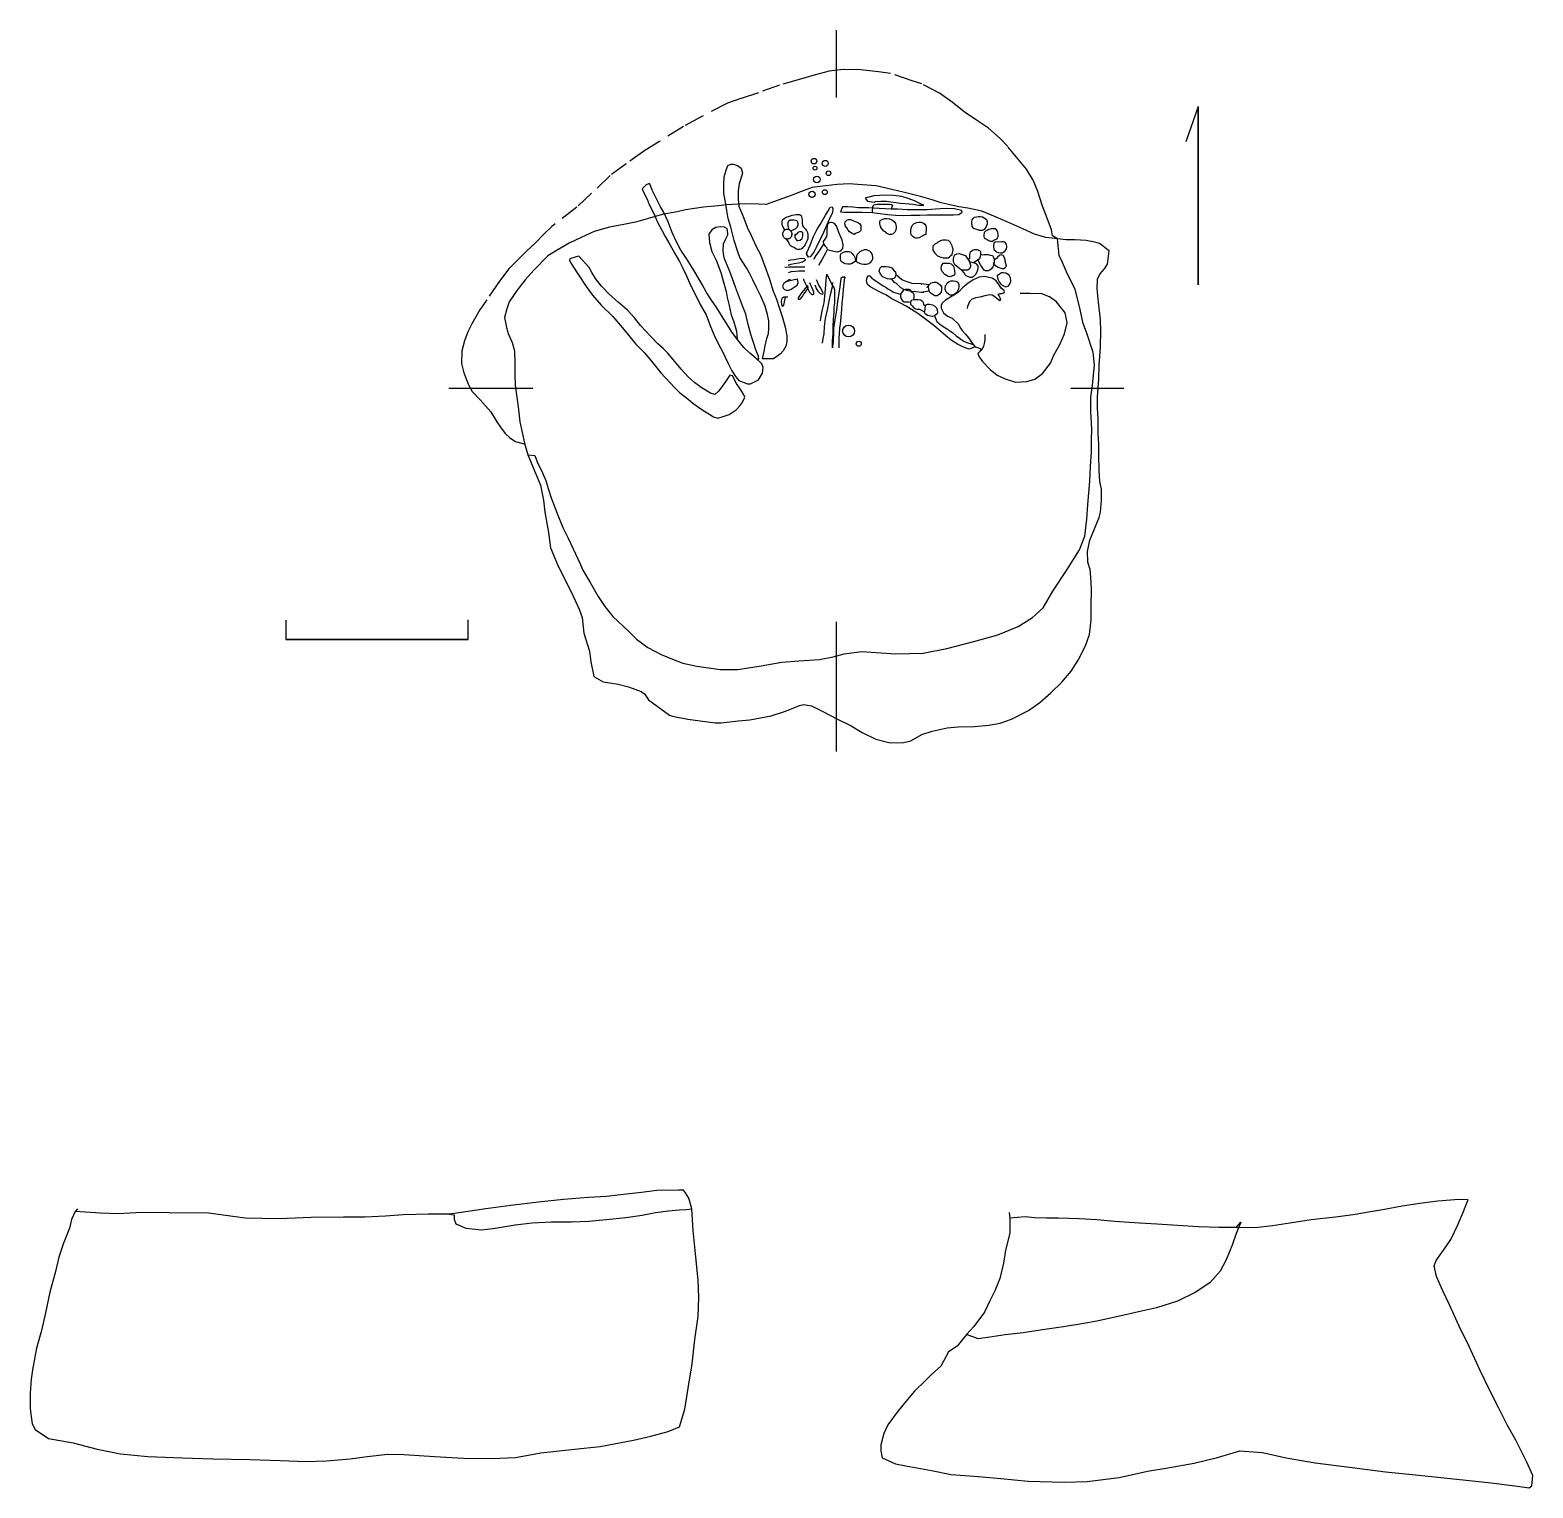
# Model space of a CAD drawing. Extents: x -3.2 to 17.4, y -1.8 to 18.1.
import ezdxf

# ---------------------------------------------------------------- set-up
doc = ezdxf.new("R2010")
doc.units = 0
doc.linetypes.add('HIDDEN', pattern=[0.375, 0.25, -0.125])
doc.layers.add('LAYER1', color=4, linetype='CONTINUOUS')

msp = doc.modelspace()

# ---------------------------------------------------------------- linework, layer by layer
at = {"layer": 'LAYER1', "color": 3, "linetype": 'CONTINUOUS'}
for points in [[(7.8325, 18.128), (7.8325, 17.2056)], [(2.5327, 13.227), (3.6844, 13.227)], [(11.0433, 13.227), (11.7662, 13.227)], [(7.8325, 10.0312), (7.8325, 8.2563)]]:
    msp.add_lwpolyline(points, dxfattribs=at)
at = {"layer": 'LAYER1', "color": 7, "linetype": 'HIDDEN'}
msp.add_lwpolyline([(10.8588, 15.2712), (10.794, 15.3111), (10.7791, 15.3958), (10.7192, 15.5554), (10.6494, 15.7299), (10.5896, 15.9193), (10.5298, 16.0739), (10.4351, 16.2234), (10.3453, 16.3331), (10.1808, 16.5326), (10.0761, 16.6422), (9.9165, 16.7868), (9.752, 16.8965), (9.5825, 17.0112), (9.418, 17.1408), (9.2485, 17.2655), (9.0042, 17.3901), (8.8745, 17.435), (8.5754, 17.5347), (8.4109, 17.5546), (8.1666, 17.5845), (7.9273, 17.5895), (7.7378, 17.5646), (7.5334, 17.5098), (7.3439, 17.4549), (7.0597, 17.3751), (6.7706, 17.2704), (6.5263, 17.1907), (6.3468, 17.1259), (5.9878, 16.9414), (5.7435, 16.8068), (5.4145, 16.6024), (5.215, 16.4777), (4.9608, 16.2982), (4.7414, 16.1387), (4.4871, 15.8944), (4.2827, 15.7049), (3.9437, 15.4407), (3.839, 15.341), (3.7193, 15.2163), (3.5947, 15.1017), (3.48, 14.987), (3.3554, 14.8623), (3.2257, 14.6928), (3.0512, 14.4386), (2.9565, 14.299), (2.8468, 14.1095), (2.792, 13.9998), (2.7471, 13.8752), (2.7122, 13.7406), (2.7072, 13.5661), (2.7371, 13.4364), (2.802, 13.2719), (2.8518, 13.1822), (2.9615, 13.0675), (3.1061, 12.903), (3.1908, 12.7684), (3.2407, 12.6936), (3.3055, 12.6088), (3.3703, 12.549), (3.4451, 12.4991), (3.5648, 12.4642), (3.5648, 12.4642)], dxfattribs=at)
at = {"layer": 'LAYER1', "color": 7, "linetype": 'CONTINUOUS'}
for points in [[(12.7833, 17.081), (12.6163, 16.5991)], [(12.7833, 17.081), (12.7833, 14.643)], [(12.7833, 14.643), (12.7833, 17.081)], [(11.5668, 15.1066), (11.5369, 15.1316), (11.492, 15.1665), (11.4372, 15.2064), (11.3724, 15.2263), (11.2527, 15.2463), (11.0982, 15.2562), (10.9785, 15.2562), (10.8588, 15.2712), (10.6993, 15.2911), (10.5447, 15.336), (10.3852, 15.4058), (10.2207, 15.4806), (9.9913, 15.5803), (9.8268, 15.6501), (9.6324, 15.69), (9.5127, 15.7099), (9.393, 15.7348), (9.2684, 15.7648), (9.1438, 15.8046), (8.9842, 15.8495), (8.7499, 15.9093), (8.5953, 15.9442), (8.381, 15.9941), (8.1865, 16.0091), (8.012, 16.024), (7.8475, 16.014), (7.6132, 15.9891), (7.5035, 15.9742), (7.3439, 15.9143), (7.2193, 15.8645), (6.8753, 15.7398), (6.6758, 15.7498), (6.4964, 15.7448), (6.3318, 15.7348), (6.2221, 15.7249), (6.0177, 15.7049), (5.7734, 15.67), (5.6588, 15.6401), (5.4543, 15.6052), (5.2449, 15.5454), (5.0854, 15.5005), (4.9259, 15.4656), (4.7314, 15.4307), (4.522, 15.3709), (4.3425, 15.2911), (4.178, 15.2114), (4.0135, 15.1166), (3.8888, 15.0369), (3.6944, 14.8424), (3.5797, 14.7078), (3.495, 14.6031), (3.4351, 14.5233), (3.3604, 14.4087), (3.3255, 14.3139), (3.2955, 14.1943), (3.3205, 14.0597), (3.3454, 13.9749), (3.4002, 13.8503), (3.4302, 13.7406), (3.4351, 13.5711), (3.4351, 13.4015), (3.4401, 13.2669), (3.48, 12.9728), (3.5049, 12.7684), (3.5698, 12.4742), (3.6146, 12.3147), (3.7193, 12.0654), (3.7891, 11.9008), (3.829, 11.6964), (3.849, 11.5319), (3.8988, 11.2527), (3.9237, 11.0433), (4.0284, 10.794), (4.1531, 10.5497), (4.2329, 10.3802), (4.3176, 10.2057), (4.3575, 10.091), (4.3824, 9.8767), (4.4572, 9.6274), (4.4772, 9.4828), (4.517, 9.2834), (4.6467, 9.2086), (4.8511, 9.1787), (4.9907, 9.1388), (5.1652, 9.0789), (5.2101, 9.044), (5.2649, 8.9643), (5.5541, 8.7549), (5.5939, 8.7399), (5.8033, 8.7), (6.1773, 8.6502), (6.257, 8.6502), (6.4964, 8.6751), (6.6509, 8.6901), (6.7955, 8.715), (6.9451, 8.7449), (7.1246, 8.8047), (7.1993, 8.8297), (7.329, 8.8845), (7.3838, 8.8995), (7.4935, 8.8795), (7.6481, 8.8047), (7.8425, 8.705), (8.0369, 8.6053), (8.1865, 8.5156), (8.376, 8.4258), (8.5704, 8.376), (8.7549, 8.381), (8.8546, 8.4009), (9.0042, 8.4906), (9.1438, 8.5355), (9.3532, 8.5804), (9.5027, 8.5953), (9.7271, 8.6003), (9.9215, 8.6153), (10.0761, 8.6452), (10.2306, 8.7), (10.465, 8.8147), (10.6195, 8.9244), (10.7691, 9.059), (10.9187, 9.2036), (11.0483, 9.3532), (11.143, 9.5077), (11.2427, 9.7022), (11.2976, 9.8567), (11.3225, 10.0561), (11.3225, 10.2406), (11.3275, 10.4799), (11.3175, 10.6395), (11.3076, 10.7442), (11.2776, 10.8489), (11.2726, 10.9935), (11.3026, 11.148), (11.3674, 11.3026), (11.4322, 11.4571), (11.4472, 11.5319), (11.4621, 11.6964), (11.4621, 11.846), (11.4422, 11.9507), (11.4322, 12.1053), (11.4272, 12.3047), (11.4272, 12.4642), (11.4172, 12.6038), (11.4172, 12.8082), (11.4073, 12.9578), (11.4073, 13.1074), (11.4272, 13.3517), (11.4322, 13.5411), (11.4472, 13.7854), (11.4521, 14.0148), (11.4472, 14.1644), (11.4222, 14.4037), (11.4023, 14.5881), (11.4073, 14.7178), (11.4422, 14.7876), (11.502, 14.8623), (11.5469, 14.9222), (11.5668, 15.1066)], [(3.6146, 12.3147), (3.7094, 12.3047), (3.7443, 12.2199), (3.8141, 12.0704), (3.8589, 11.9657), (3.8938, 11.856), (3.9337, 11.7263), (4.0135, 11.512), (4.0933, 11.3225), (4.168, 11.1729), (4.2329, 11.0284), (4.3326, 10.8239), (4.3675, 10.7392), (4.4672, 10.5697), (4.5769, 10.3752), (4.6666, 10.2406), (4.7763, 10.101), (4.9907, 9.9016), (5.1004, 9.7919), (5.2549, 9.6772), (5.4394, 9.5825), (5.5939, 9.5177), (5.7336, 9.4628), (5.928, 9.423), (6.2471, 9.3781), (6.4864, 9.3781), (6.8055, 9.4279), (7.0897, 9.4778), (7.324, 9.4977), (7.6032, 9.5127), (7.7926, 9.5526), (7.9422, 9.5925), (8.1815, 9.6224), (8.6502, 9.5925), (9.0241, 9.6024), (9.3482, 9.6673), (9.7171, 9.762), (10.0462, 9.8517), (10.3204, 9.9664), (10.5198, 10.091), (10.6644, 10.2207), (10.799, 10.45), (10.9835, 10.7342), (11.163, 11.0134), (11.2328, 11.2029), (11.2627, 11.4372), (11.2776, 11.6366), (11.3026, 11.9557), (11.3125, 12.1551), (11.3275, 12.3545), (11.3275, 12.5141), (11.3325, 12.6686), (11.3175, 12.908), (11.3175, 13.1024), (11.3375, 13.2619), (11.3674, 13.5461), (11.3474, 13.7156), (11.2677, 13.9649), (11.2128, 14.1145), (11.163, 14.3438), (11.1031, 14.5782), (10.9835, 14.8175), (10.9286, 14.9471), (10.8838, 15.0418), (10.8588, 15.2712)], [(0.3041, 10.053), (0.3041, 9.7869)], [(2.797, 9.7869), (2.797, 10.0556)], [(0.3041, 9.7869), (2.797, 9.7869)], [(2.797, 9.7869), (0.3041, 9.7869)], [(-2.5476, 1.9976), (-2.5775, 1.9627), (-2.6273, 1.853), (-2.6572, 1.7334), (-2.737, 1.529), (-2.8018, 1.3345), (-2.8467, 1.1401), (-2.9265, 0.8559), (-2.9863, 0.5767), (-3.0411, 0.3324), (-3.106, 0.0931), (-3.1608, -0.2061), (-3.1807, -0.3307), (-3.1957, -0.5251), (-3.1957, -0.7345), (-3.1807, -0.8442), (-3.1658, -0.9439), (-3.1259, -1.0237), (-2.9414, -1.1434), (-2.6074, -1.2032), (-2.2783, -1.2929), (-1.9592, -1.3528), (-1.5853, -1.3926), (-1.1117, -1.4076), (-0.6929, -1.4226), (-0.1893, -1.4325), (0.2245, -1.4475), (0.5835, -1.4575), (0.8577, -1.4525), (1.1817, -1.4226), (1.4161, -1.3926), (1.7003, -1.3578), (1.9196, -1.3627), (2.3384, -1.3926), (2.7373, -1.4126), (3.1212, -1.4176), (3.4453, -1.4026), (3.7943, -1.3428), (4.2529, -1.2929), (4.6019, -1.2531), (5.0606, -1.1683), (5.2949, -1.1134), (5.5343, -1.0486), (5.6888, -0.9838), (5.7636, -0.7445), (5.8135, -0.4304), (5.8633, -0.1213), (5.8982, 0.2078), (5.9431, 0.5268), (5.9531, 0.7911), (5.9431, 1.0204), (5.9082, 1.3844), (5.8783, 1.7035), (5.8583, 1.9976), (5.8184, 2.1422), (5.7736, 2.217), (5.7437, 2.2519), (5.7337, 2.2519), (5.6739, 2.2519), (5.3797, 2.2469), (5.1703, 2.222), (4.9659, 2.1971), (4.6917, 2.1671), (4.4424, 2.1522), (4.1034, 2.1272), (3.7593, 2.0874), (3.3804, 2.0425), (3.0414, 1.9976), (2.7024, 1.9478), (2.5428, 1.9228), (2.2487, 1.9228), (1.9097, 1.9179), (1.6654, 1.8979), (1.3862, 1.883), (1.092, 1.883), (0.6483, 1.878), (0.2145, 1.863), (-0.2541, 1.868), (-0.7527, 1.9378), (-1.2912, 1.9428), (-1.6601, 1.9478), (-1.9941, 1.9278), (-2.2335, 1.9378), (-2.3681, 1.9478), (-2.5775, 1.9627)], [(10.2009, 1.9478), (10.2108, 1.868), (10.2108, 1.6636), (10.151, 1.4342), (10.1211, 1.2548), (10.0712, 1.0454), (10.0064, 0.8858), (9.9366, 0.7412), (9.8618, 0.5817), (9.7173, 0.3872), (9.6175, 0.2776), (9.4879, 0.118), (9.3683, 0.0415), (9.2636, -0.1562), (9.1389, -0.2709), (9.0542, -0.3506), (8.9046, -0.4952), (8.8099, -0.6099), (8.6802, -0.7644), (8.5406, -0.9589), (8.4858, -1.0785), (8.4459, -1.2331), (8.4459, -1.3129), (8.4609, -1.4076), (8.6453, -1.4924), (8.7849, -1.5173), (9.1389, -1.5821), (9.4081, -1.6369), (9.7821, -1.6669), (10.0862, -1.6918), (10.4601, -1.7267), (10.9537, -1.7416), (11.2678, -1.7317), (11.7065, -1.6768), (12.0904, -1.5921), (12.3696, -1.5472), (12.7286, -1.4824), (13.0477, -1.4026), (13.3568, -1.3129), (13.6659, -1.3378), (13.99, -1.4076), (14.3839, -1.4774), (14.8924, -1.5422), (15.3461, -1.602), (15.7599, -1.6419), (16.2385, -1.6918), (16.792, -1.7516), (17.1559, -1.7965), (17.3154, -1.8214), (17.3503, -1.7915), (17.3653, -1.6519), (17.2756, -1.4575), (17.131, -1.1683), (17.0163, -0.9689), (16.8967, -0.7296), (16.777, -0.4902), (16.6424, -0.216), (16.4928, 0.113), (16.3582, 0.3922), (16.2236, 0.6864), (16.1338, 0.8758), (16.0441, 1.0703), (16.0142, 1.2199), (16.0391, 1.2897), (16.1637, 1.4642), (16.2435, 1.5788), (16.3383, 1.7783), (16.413, 1.9627), (16.4679, 2.1023), (16.4679, 2.1023)], [(16.4679, 2.1023), (16.4778, 2.1223), (16.3532, 2.1272), (16.064, 2.1023), (15.8197, 2.0724), (15.5754, 2.0325), (15.3361, 1.9877), (15.1417, 1.9577), (14.9074, 1.9179), (14.6631, 1.883), (14.329, 1.8481), (14.0399, 1.8032), (13.8005, 1.7633), (13.5612, 1.7384), (13.307, 1.7434), (13.0676, 1.7434), (12.7884, 1.7533), (12.5043, 1.7683), (12.2251, 1.7882), (11.9808, 1.8032), (11.6417, 1.8231), (11.3974, 1.8481), (11.1581, 1.863), (10.8739, 1.868), (10.7094, 1.868), (10.5449, 1.873), (10.4202, 1.8879), (10.2108, 1.868)], [(2.5428, 1.9228), (2.6077, 1.9179), (2.6077, 1.858), (2.6276, 1.7932), (2.7672, 1.7334), (2.9866, 1.7085), (3.1661, 1.7334), (3.4403, 1.7783), (3.6746, 1.8082), (3.9388, 1.8181), (4.213, 1.8181), (4.4474, 1.8281), (4.6867, 1.853), (4.9559, 1.878), (5.1803, 1.9129), (5.3598, 1.9478), (5.5392, 1.9727), (5.6838, 1.9827), (5.7786, 1.9877), (5.8583, 1.9976)], [(13.307, 1.7434), (13.3668, 1.8132), (13.307, 1.6586), (13.2521, 1.4991), (13.1674, 1.2996), (13.0876, 1.1451), (12.943, 0.9855), (12.7436, 0.8509), (12.5043, 0.7362), (12.2151, 0.6415), (11.9708, 0.5867), (11.6916, 0.5268), (11.3974, 0.462), (11.193, 0.4221), (10.9437, 0.3823), (10.6246, 0.3374), (10.3903, 0.3025), (10.146, 0.2726), (9.9366, 0.2427), (9.7771, 0.2177), (9.6175, 0.2776)]]:
    msp.add_lwpolyline(points, dxfattribs=at)
at = {"layer": 'LAYER1', "color": 4, "linetype": 'CONTINUOUS'}
for points in [[(6.8254, 13.6309), (6.8354, 13.6708), (6.8454, 13.7306), (6.8603, 13.8054), (6.8852, 13.9051), (6.9052, 13.9749), (6.9102, 14.0447), (6.9102, 14.1494), (6.8952, 14.2342), (6.8603, 14.3488), (6.8005, 14.4884), (6.7407, 14.6031), (6.6908, 14.7078), (6.6459, 14.8025), (6.606, 14.8723), (6.5562, 14.9521), (6.5163, 15.0169), (6.4864, 15.0917), (6.4365, 15.2463), (6.3917, 15.4307), (6.3568, 15.5504), (6.3368, 15.6601), (6.3169, 15.7747), (6.2969, 15.8894), (6.2969, 16.014), (6.3019, 16.1187), (6.3268, 16.2085), (6.3518, 16.2733), (6.3917, 16.2932), (6.4266, 16.2932), (6.4814, 16.2733), (6.5313, 16.2384), (6.5512, 16.1686), (6.5313, 16.1088), (6.5063, 16.024), (6.4914, 15.9293), (6.4914, 15.8146), (6.5013, 15.7199), (6.5711, 15.5554), (6.616, 15.4307), (6.6758, 15.3061), (6.7357, 15.1764), (6.7955, 15.0568), (6.8753, 14.8474), (6.9201, 14.7178), (6.97, 14.5532), (7.0149, 14.4436), (7.0597, 14.3189), (7.0996, 14.1943), (7.1345, 14.0646), (7.1595, 13.945), (7.1595, 13.8652), (7.1445, 13.8004), (7.1096, 13.7406), (7.0697, 13.6957), (7.0199, 13.6608), (6.975, 13.6309), (6.8254, 13.6309)], [(5.1801, 15.9542), (5.1901, 15.9193), (5.2449, 15.8146), (5.2749, 15.7398), (5.3447, 15.6102), (5.3845, 15.5105), (5.4543, 15.3809), (5.4942, 15.3011), (5.559, 15.1914), (5.6239, 15.0717), (5.6887, 14.9621), (5.7286, 14.8773), (5.7834, 14.7626), (5.8382, 14.638), (5.923, 14.4785), (5.9729, 14.3738), (6.0526, 14.2292), (6.1125, 14.0696), (6.1623, 13.955), (6.2172, 13.8403), (6.282, 13.7206), (6.3119, 13.6508), (6.3568, 13.5661), (6.4066, 13.4664), (6.4565, 13.3866), (6.5013, 13.3317), (6.621, 13.2869), (6.6609, 13.2869), (6.7706, 13.3417), (6.8254, 13.4315), (6.8354, 13.5162), (6.8154, 13.5611), (6.7357, 13.6359), (6.6509, 13.7057), (6.5711, 13.7854), (6.4764, 13.9001), (6.4016, 14.0048), (6.3368, 14.1095), (6.287, 14.1843), (6.2022, 14.3289), (6.1274, 14.4336), (6.0576, 14.5383), (5.9978, 14.648), (5.918, 14.7876), (5.8532, 14.8923), (5.7834, 15.002), (5.7086, 15.1166), (5.6488, 15.2313), (5.589, 15.3559), (5.5341, 15.5055), (5.4693, 15.6401), (5.4294, 15.7099), (5.3746, 15.8196), (5.3148, 15.9393), (5.2848, 16.024), (5.2649, 16.024), (5.235, 16.0091), (5.1801, 15.9542)], [(8.351, 15.7747), (8.376, 15.7797), (8.4458, 15.7847), (8.5205, 15.7847), (8.6153, 15.7747), (8.715, 15.7598), (8.7748, 15.7548), (8.8845, 15.7448), (8.9643, 15.7299), (9.0291, 15.7299), (9.0341, 15.7299), (8.9842, 15.7498), (8.9045, 15.7897), (8.8197, 15.8246), (8.7299, 15.8495), (8.6153, 15.8645), (8.5156, 15.8695), (8.4258, 15.8645), (8.3461, 15.8595), (8.2613, 15.8346), (8.2314, 15.8296), (8.2613, 15.7847), (8.351, 15.7747)], [(7.4287, 15.0668), (7.4337, 15.0917), (7.4785, 15.1864), (7.5234, 15.3011), (7.5683, 15.3958), (7.6132, 15.4656), (7.6481, 15.5304), (7.6879, 15.5952), (7.7179, 15.6451), (7.7528, 15.7049), (7.7777, 15.7099), (7.7877, 15.68), (7.7827, 15.6252), (7.7528, 15.5653), (7.7029, 15.4606), (7.658, 15.3559), (7.6231, 15.2811), (7.5882, 15.2114), (7.5583, 15.1515), (7.5334, 15.0967), (7.4985, 15.0518), (7.4785, 15.0269), (7.4536, 15.0219), (7.4287, 15.0668)], [(7.8924, 15.6401), (7.9322, 15.6351), (8.0669, 15.6351), (8.1865, 15.6351), (8.3311, 15.6301), (8.3959, 15.6202), (8.5405, 15.6052), (8.6502, 15.5952), (8.7599, 15.5903), (8.8596, 15.5952), (8.9792, 15.5952), (9.0839, 15.6002), (9.2485, 15.6002), (9.3482, 15.6002), (9.4379, 15.6002), (9.5127, 15.6052), (9.5576, 15.6351), (9.5476, 15.6601), (9.4529, 15.68), (9.3282, 15.685), (9.1936, 15.675), (9.074, 15.67), (8.9593, 15.67), (8.8845, 15.67), (8.8047, 15.67), (8.6751, 15.675), (8.5854, 15.675), (8.4208, 15.685), (8.2763, 15.695), (8.2164, 15.695), (8.1367, 15.695), (8.0619, 15.7049), (7.9921, 15.7099), (7.9173, 15.7099), (7.8924, 15.6401)], [(8.3311, 15.6301), (8.3361, 15.7199), (8.351, 15.7348), (8.3909, 15.7448), (8.4408, 15.7448), (8.5056, 15.7448), (8.5604, 15.7448), (8.5904, 15.7398), (8.6053, 15.7299), (8.6053, 15.7299)], [(8.6053, 15.7299), (8.5854, 15.675)], [(6.3468, 15.3958), (6.3368, 15.4108), (6.3069, 15.4307), (6.2471, 15.4357), (6.1872, 15.4257), (6.1324, 15.3958), (6.0925, 15.336), (6.0975, 15.2213), (6.1324, 15.0967), (6.1922, 14.977), (6.257, 14.8125), (6.287, 14.6978), (6.3268, 14.5483), (6.3418, 14.4685), (6.3667, 14.3588), (6.3966, 14.2292), (6.4266, 14.1494), (6.4515, 14.0696), (6.4714, 14.0098), (6.4764, 13.9001)], [(7.663, 15.1964), (7.658, 15.2363), (7.683, 15.2662), (7.7029, 15.3011), (7.7079, 15.336), (7.7079, 15.3958), (7.7129, 15.4606), (7.7378, 15.4955), (7.7677, 15.5005), (7.8076, 15.4856), (7.8375, 15.4407), (7.8624, 15.3609), (7.9123, 15.2562), (7.9223, 15.1864), (7.9173, 15.1366), (7.8874, 15.1017), (7.8475, 15.0867), (7.8176, 15.0917), (7.7827, 15.1017), (7.7079, 15.1216)], [(6.7357, 13.6359), (6.7756, 13.6259), (6.7706, 13.6658), (6.7357, 13.7505), (6.7058, 13.8403), (6.6709, 13.95), (6.631, 14.0995), (6.5961, 14.2391), (6.5512, 14.3538), (6.5113, 14.4635), (6.4565, 14.6081), (6.3917, 14.7876), (6.3318, 14.9322), (6.3069, 14.997), (6.2969, 15.0369), (6.287, 15.1066), (6.2919, 15.2014), (6.3219, 15.2712), (6.3518, 15.326), (6.3468, 15.3958)], [(4.3126, 15.0319), (4.2777, 15.0269), (4.188, 14.997), (4.183, 14.972), (4.2279, 14.8973), (4.3176, 14.7626), (4.4123, 14.6181), (4.4971, 14.4984), (4.6167, 14.3638), (4.7763, 14.2092), (4.881, 14.0846), (5.0156, 13.925), (5.0904, 13.8303), (5.2051, 13.7156), (5.3048, 13.596), (5.4344, 13.4364), (5.6288, 13.227), (5.6887, 13.1672), (5.8083, 13.0775), (5.8731, 13.0226), (5.9928, 12.9379), (6.1025, 12.8681), (6.1523, 12.8332), (6.2122, 12.8182), (6.287, 12.8382), (6.3667, 12.8681), (6.4664, 12.9329), (6.5163, 12.9877), (6.5412, 13.0226), (6.5711, 13.0725), (6.5811, 13.1024), (6.5662, 13.1473), (6.5213, 13.2171), (6.4714, 13.2919), (6.4166, 13.3966), (6.3767, 13.4065), (6.3418, 13.3517), (6.282, 13.2619), (6.2221, 13.1872), (6.1723, 13.1423), (6.1125, 13.1572), (5.9878, 13.237), (5.8931, 13.3068), (5.8083, 13.3816), (5.7136, 13.4863), (5.6488, 13.5661), (5.5291, 13.7057), (5.4643, 13.7705), (5.3945, 13.8353), (5.2948, 13.94), (5.1552, 14.0846), (5.0754, 14.1893), (4.9757, 14.294), (4.8511, 14.4037), (4.7314, 14.5084), (4.6217, 14.623), (4.542, 14.7277), (4.4921, 14.8125), (4.4522, 14.8773), (4.3126, 15.0319)], [(7.5334, 14.992), (7.5334, 14.997), (7.5583, 15.0418), (7.6032, 15.1066), (7.6381, 15.1565), (7.663, 15.1964), (7.683, 15.1715), (7.7029, 15.1465), (7.7079, 15.1216), (7.6879, 15.0767), (7.663, 15.0319), (7.6431, 14.992), (7.6132, 14.9471), (7.5932, 14.9072)], [(7.1295, 14.8773), (7.1345, 14.8823), (7.1844, 14.8873), (7.2342, 14.8873), (7.2741, 14.8873), (7.329, 14.8873), (7.4038, 14.8873)], [(7.1744, 14.9172), (7.1894, 14.9172), (7.2193, 14.9222), (7.2592, 14.9322), (7.319, 14.9421), (7.3738, 14.9571), (7.4137, 14.982), (7.3988, 14.997), (7.3539, 15.002), (7.304, 14.992), (7.2592, 14.982), (7.2143, 14.977), (7.1744, 14.972)], [(7.1794, 14.8075), (7.1844, 14.8125), (7.2193, 14.8225), (7.2741, 14.8275), (7.324, 14.8324), (7.3589, 14.8324), (7.4038, 14.8324)], [(7.2043, 14.7128), (7.1894, 14.7078), (7.1644, 14.6928), (7.1395, 14.6779), (7.1146, 14.6579), (7.0996, 14.623), (7.1096, 14.5981), (7.1246, 14.5782), (7.1495, 14.5682), (7.1844, 14.5682), (7.2193, 14.5832), (7.2592, 14.6081), (7.2991, 14.638), (7.314, 14.6679), (7.309, 14.7028), (7.2991, 14.7228), (7.2991, 14.7228)], [(7.1644, 14.6928), (7.2991, 14.7228)], [(7.4436, 14.628), (7.4287, 14.6131), (7.4038, 14.5881), (7.3838, 14.5632), (7.3589, 14.5333), (7.329, 14.4934), (7.314, 14.4635), (7.314, 14.4436), (7.3389, 14.4436), (7.3738, 14.4834), (7.3838, 14.5084), (7.4087, 14.5383), (7.4287, 14.5632), (7.4387, 14.5832), (7.4486, 14.6081), (7.4436, 14.628)], [(7.3838, 14.7228), (7.3838, 14.7078), (7.4038, 14.6729), (7.4287, 14.628), (7.4486, 14.5782), (7.4686, 14.5433), (7.4985, 14.5084), (7.5134, 14.5084), (7.5284, 14.5134), (7.5284, 14.5433), (7.5085, 14.5881), (7.4935, 14.6181), (7.4835, 14.648), (7.4736, 14.6679)], [(7.5434, 14.633), (7.5434, 14.638), (7.5583, 14.5931), (7.5832, 14.5532), (7.6132, 14.5233), (7.6481, 14.5134), (7.653, 14.5283), (7.6381, 14.5682), (7.6132, 14.6081), (7.5932, 14.648), (7.5783, 14.6829), (7.5633, 14.7078)], [(9.7321, 13.7954), (9.6523, 13.7605), (9.6124, 13.7755), (9.5476, 13.8004), (9.4928, 13.8303), (9.408, 13.8852), (9.3282, 13.95), (9.2335, 14.0297), (9.1687, 14.0846), (9.0939, 14.1394), (9.0191, 14.1993), (8.9344, 14.2591), (8.8646, 14.304), (8.7898, 14.3488), (8.715, 14.3887), (8.5953, 14.4485), (8.5205, 14.4984), (8.4358, 14.5433), (8.366, 14.5782), (8.3062, 14.6081), (8.2613, 14.648), (8.2463, 14.6978), (8.2563, 14.7427), (8.2713, 14.7626), (8.2912, 14.7626), (8.3161, 14.7377), (8.366, 14.7028), (8.4158, 14.6679), (8.4657, 14.633), (8.5106, 14.6081), (8.5405, 14.5881), (8.5754, 14.5682), (8.6153, 14.5433), (8.715, 14.5134)], [(8.5904, 14.7178), (8.6053, 14.7028), (8.6203, 14.6779), (8.6552, 14.6629), (8.715, 14.6031), (8.7648, 14.5782), (8.8147, 14.5632), (8.8695, 14.5532), (8.9294, 14.5483), (8.9942, 14.5433), (9.0341, 14.5433), (9.0341, 14.5433)], [(8.6502, 14.7776), (8.6701, 14.7676), (8.6701, 14.7626), (8.705, 14.7377), (8.7399, 14.7078), (8.7848, 14.6928), (8.8247, 14.6779), (8.8695, 14.6629), (8.9892, 14.6579), (9.0042, 14.6529), (9.0042, 14.6529)], [(8.9892, 14.6579), (9.1089, 14.648)], [(9.6274, 14.3189), (9.6324, 14.3488), (9.6473, 14.3837), (9.6673, 14.4236), (9.6872, 14.4436), (9.742, 14.4685), (9.8019, 14.4785), (9.8916, 14.4984), (9.9365, 14.5084), (9.9664, 14.5034), (10.0013, 14.4834), (10.0362, 14.4535), (10.0711, 14.4286), (10.0861, 14.4336), (10.0761, 14.4635), (10.0611, 14.4934), (10.0512, 14.5134), (10.0761, 14.5233), (10.106, 14.5233), (10.1359, 14.5383), (10.1309, 14.5632), (10.091, 14.5981), (10.0561, 14.648), (10.0212, 14.6978), (9.9664, 14.7327), (9.8567, 14.7576), (9.7869, 14.7477), (9.7071, 14.7078), (9.6324, 14.6579), (9.5675, 14.6031), (9.5077, 14.5433), (9.4429, 14.4984), (9.3282, 14.4336), (9.2883, 14.3937), (9.2684, 14.3638), (9.2684, 14.3239), (9.3033, 14.2591), (9.3581, 14.2142), (9.418, 14.1843), (9.5077, 14.1045), (9.5227, 14.0646), (9.5576, 14.0148), (9.6024, 13.9649), (9.6423, 13.9151), (9.6772, 13.8702), (9.7071, 13.8253), (9.7321, 13.7954), (9.7819, 13.7805), (9.8118, 13.7655), (9.8118, 13.7505), (9.7919, 13.7256), (9.772, 13.7007), (9.7869, 13.6558), (9.8368, 13.591), (9.9415, 13.4813), (10.0362, 13.4065), (10.1459, 13.3567), (10.2855, 13.3118), (10.44, 13.3168), (10.5497, 13.3517), (10.6544, 13.4265), (10.7641, 13.5711), (10.809, 13.6807), (10.8937, 13.8253), (10.9586, 13.9699), (10.9935, 14.1195), (10.9635, 14.2591), (10.8489, 14.4087), (10.7492, 14.4785), (10.6445, 14.5183), (10.4849, 14.5233), (10.4151, 14.5233), (10.3503, 14.5233)], [(7.1694, 14.4735), (7.1395, 14.4735), (7.1146, 14.4735), (7.0897, 14.4535), (7.0797, 14.4186), (7.0847, 14.3688), (7.0996, 14.3438), (7.1146, 14.3638), (7.1246, 14.4087), (7.1395, 14.4735)], [(8.9942, 14.5433), (9.1039, 14.5582)], [(9.1787, 14.2192), (9.2086, 14.1394), (9.2485, 14.1095), (9.2983, 14.0696), (9.3432, 14.0447), (9.3831, 14.0148), (9.4279, 13.9849), (9.4678, 13.95), (9.5027, 13.925), (9.5376, 13.9001), (9.5775, 13.8702), (9.6074, 13.8552), (9.7071, 13.8253)], [(9.8118, 13.7505), (9.8268, 13.7505), (9.8368, 13.7705), (9.8517, 13.8004), (9.8617, 13.8403), (9.8717, 13.8901), (9.8717, 13.935), (9.8717, 13.9599)]]:
    msp.add_lwpolyline(points, dxfattribs=at)
at = {"layer": 'LAYER1', "color": 1, "linetype": 'CONTINUOUS'}
for points in [[(7.132, 15.3921), (7.1096, 15.4307), (7.1096, 15.4307), (7.0946, 15.4606), (7.0946, 15.4706), (7.0946, 15.5005), (7.0996, 15.5304), (7.1196, 15.5504), (7.1495, 15.5653), (7.1944, 15.5803), (7.2293, 15.5952), (7.2841, 15.6052), (7.329, 15.6052), (7.3539, 15.5903), (7.3689, 15.5354), (7.3689, 15.5055), (7.3689, 15.4806), (7.3738, 15.4557), (7.3838, 15.4307), (7.4087, 15.4058), (7.4287, 15.3858), (7.4387, 15.3559), (7.4436, 15.326), (7.4436, 15.3011), (7.4436, 15.2762), (7.4337, 15.2463), (7.4187, 15.2114), (7.4087, 15.1914), (7.3938, 15.1715), (7.3788, 15.1515), (7.3689, 15.1366), (7.3539, 15.1316), (7.334, 15.1266), (7.309, 15.1266), (7.2841, 15.1316), (7.2592, 15.1515), (7.2293, 15.1615), (7.2043, 15.1814), (7.1944, 15.1964), (7.1844, 15.2163), (7.1844, 15.2163)], [(7.1766, 15.3996), (7.1844, 15.4207), (7.1794, 15.4307), (7.1744, 15.4457), (7.1744, 15.4606), (7.1744, 15.4756), (7.1744, 15.4955), (7.1844, 15.5155), (7.2043, 15.5304), (7.2243, 15.5304), (7.2542, 15.5304), (7.2741, 15.5254), (7.2941, 15.5205), (7.304, 15.5055), (7.309, 15.4806), (7.309, 15.4557), (7.2891, 15.4207), (7.2741, 15.4058), (7.2741, 15.4058)], [(8.0968, 15.336), (8.0868, 15.336), (8.0669, 15.336), (8.0369, 15.351), (8.017, 15.3659), (7.997, 15.3908), (7.9771, 15.4207), (7.9622, 15.4457), (7.9522, 15.4756), (7.9572, 15.5055), (7.9771, 15.5254), (8.002, 15.5354), (8.027, 15.5354), (8.0419, 15.5304), (8.0718, 15.5155), (8.0918, 15.5105), (8.1217, 15.5005), (8.1367, 15.4905), (8.1566, 15.4756), (8.1716, 15.4557), (8.1716, 15.4357), (8.1716, 15.4158), (8.1716, 15.3958), (8.1666, 15.3809), (8.1516, 15.3659), (8.1317, 15.3559), (8.0669, 15.336)], [(8.4458, 15.4257), (8.4458, 15.4257), (8.4458, 15.4307), (8.4358, 15.4557), (8.4308, 15.4806), (8.4308, 15.5005), (8.4358, 15.5205), (8.4607, 15.5354), (8.4956, 15.5504), (8.5255, 15.5504), (8.5604, 15.5454), (8.5904, 15.5354), (8.6252, 15.5105), (8.6452, 15.4806), (8.6552, 15.4407), (8.6552, 15.4207), (8.6502, 15.3908), (8.6352, 15.3609), (8.6103, 15.341), (8.5904, 15.331), (8.5604, 15.331), (8.5255, 15.346), (8.5106, 15.3609), (8.4857, 15.3759), (8.4458, 15.4257)], [(9.059, 15.331), (9.0341, 15.321), (9.0191, 15.3111), (8.9992, 15.3011), (8.9693, 15.2861), (8.9443, 15.2811), (8.9244, 15.2811), (8.9045, 15.2861), (8.8795, 15.3011), (8.8596, 15.326), (8.8546, 15.351), (8.8546, 15.3858), (8.8596, 15.4158), (8.8745, 15.4557), (8.8995, 15.4806), (8.9344, 15.4955), (8.9643, 15.5005), (8.9942, 15.5005), (9.0291, 15.4856), (9.044, 15.4706), (9.059, 15.4507), (9.064, 15.4158), (9.059, 15.331)], [(9.6872, 15.5005), (9.6872, 15.5055), (9.6922, 15.5304), (9.7071, 15.5504), (9.7271, 15.5653), (9.757, 15.5703), (9.7819, 15.5753), (9.8069, 15.5753), (9.8368, 15.5703), (9.8717, 15.5504), (9.8916, 15.5354), (9.8966, 15.5055), (9.8966, 15.4706), (9.8866, 15.4407), (9.8717, 15.4158), (9.8567, 15.4008), (9.8318, 15.3858), (9.7919, 15.3858), (9.7171, 15.4108), (9.6922, 15.4407), (9.6872, 15.5005)], [(7.1003, 15.3441), (7.0996, 15.336), (7.0996, 15.336)], [(7.0996, 15.336), (7.1003, 15.3279)], [(7.1019, 15.3521), (7.1006, 15.3472), (7.1003, 15.3441)], [(7.1003, 15.3279), (7.1006, 15.3247), (7.1019, 15.3199)], [(7.1043, 15.3598), (7.1035, 15.3582), (7.1019, 15.3521)], [(7.1019, 15.3199), (7.1035, 15.3138), (7.1043, 15.3122)], [(7.1077, 15.3672), (7.1043, 15.3598)], [(7.1043, 15.3122), (7.1077, 15.3048)], [(7.1122, 15.374), (7.1083, 15.3684), (7.1077, 15.3672)], [(7.1077, 15.3048), (7.1083, 15.3036), (7.1122, 15.298)], [(7.1173, 15.3802), (7.1148, 15.3777), (7.1122, 15.374)], [(7.1122, 15.298), (7.1148, 15.2943), (7.1173, 15.2918)], [(7.1231, 15.3859), (7.1228, 15.3856), (7.1173, 15.3802)], [(7.1173, 15.2918), (7.1228, 15.2863), (7.1231, 15.2861)], [(7.1298, 15.3906), (7.1231, 15.3859)], [(7.1231, 15.2861), (7.1298, 15.2814)], [(7.1369, 15.3944), (7.132, 15.3921), (7.1298, 15.3906)], [(7.1298, 15.2814), (7.132, 15.2799), (7.1369, 15.2776)], [(7.1445, 15.3975), (7.1423, 15.3969), (7.1369, 15.3944)], [(7.1369, 15.2776), (7.1423, 15.2751), (7.1445, 15.2745)], [(7.1523, 15.3996), (7.1445, 15.3975)], [(7.1445, 15.2745), (7.1523, 15.2724)], [(7.1445, 15.2745), (7.1844, 15.2163)], [(7.1604, 15.4005), (7.1532, 15.3998), (7.1523, 15.3996)], [(7.1523, 15.2724), (7.1532, 15.2722), (7.1604, 15.2715)], [(7.1685, 15.4005), (7.1644, 15.4008), (7.1604, 15.4005)], [(7.1604, 15.2715), (7.1644, 15.2712), (7.1685, 15.2715)], [(7.1766, 15.3996), (7.1757, 15.3998), (7.1685, 15.4005)], [(7.1685, 15.2715), (7.1757, 15.2722), (7.1766, 15.2724)], [(7.1844, 15.3975), (7.1766, 15.3996)], [(7.1766, 15.2724), (7.1844, 15.2745)], [(7.1919, 15.3944), (7.1866, 15.3969), (7.1844, 15.3975)], [(7.1844, 15.2745), (7.1866, 15.2751), (7.1919, 15.2776)], [(7.1991, 15.3906), (7.1968, 15.3921), (7.1919, 15.3944)], [(7.1919, 15.2776), (7.1968, 15.2799), (7.1991, 15.2814)], [(7.2057, 15.3859), (7.1991, 15.3906)], [(7.1991, 15.2814), (7.2057, 15.2861)], [(7.2115, 15.3802), (7.2061, 15.3856), (7.2057, 15.3859)], [(7.2057, 15.2861), (7.2061, 15.2863), (7.2115, 15.2918)], [(7.2167, 15.374), (7.2141, 15.3777), (7.2115, 15.3802)], [(7.2115, 15.2918), (7.2141, 15.2943), (7.2167, 15.298)], [(7.2741, 15.4058), (7.2141, 15.3777)], [(7.2211, 15.3672), (7.2206, 15.3684), (7.2167, 15.374)], [(7.2167, 15.298), (7.2206, 15.3036), (7.2211, 15.3048)], [(7.2246, 15.3598), (7.2211, 15.3672)], [(7.2211, 15.3048), (7.2246, 15.3122)], [(7.227, 15.3521), (7.2253, 15.3582), (7.2246, 15.3598)], [(7.2246, 15.3122), (7.2253, 15.3138), (7.227, 15.3199)], [(7.2285, 15.3441), (7.2283, 15.3472), (7.227, 15.3521)], [(7.227, 15.3199), (7.2283, 15.3247), (7.2285, 15.3279)], [(7.2293, 15.336), (7.2285, 15.3441)], [(7.2285, 15.3279), (7.2293, 15.336), (7.2293, 15.336)], [(7.2741, 15.331), (7.2691, 15.331), (7.2691, 15.3111), (7.2691, 15.2961), (7.2841, 15.2612), (7.2941, 15.2463), (7.314, 15.2463), (7.3389, 15.2512), (7.3689, 15.2762), (7.3788, 15.3111), (7.3788, 15.331), (7.3788, 15.351), (7.3639, 15.3659), (7.3439, 15.3659), (7.329, 15.3659), (7.309, 15.3559), (7.2891, 15.336), (7.2691, 15.3111)], [(9.4329, 15.1216), (9.4329, 15.1316), (9.423, 15.1565), (9.418, 15.1764), (9.398, 15.2213), (9.3681, 15.2463), (9.3332, 15.2512), (9.2983, 15.2512), (9.2684, 15.2463), (9.2235, 15.2263), (9.2086, 15.2114), (9.1886, 15.2014), (9.1687, 15.1864), (9.1537, 15.1715), (9.1537, 15.1515), (9.1537, 15.1166), (9.1836, 15.0767), (9.2185, 15.0369), (9.2634, 15.0219), (9.2983, 15.0119), (9.3332, 15.0119), (9.3631, 15.0119), (9.3831, 15.0269), (9.403, 15.0418), (9.418, 15.0568), (9.4329, 15.1216)], [(9.8517, 15.321), (9.8517, 15.3111), (9.8517, 15.3011), (9.8567, 15.2861), (9.8717, 15.2762), (9.8966, 15.2612), (9.9116, 15.2512), (9.9415, 15.2413), (9.9664, 15.2413), (9.9913, 15.2512), (10.0212, 15.2662), (10.0362, 15.2762), (10.0512, 15.3011), (10.0512, 15.331), (10.0462, 15.3659), (10.0262, 15.3958), (10.0063, 15.4058), (9.9814, 15.4058), (9.9514, 15.4058), (9.9215, 15.4008), (9.8966, 15.3858), (9.8767, 15.3759), (9.8567, 15.3559), (9.8517, 15.321)], [(10.0063, 15.2263), (9.9913, 15.2114), (9.9863, 15.1715), (9.9913, 15.1266), (10.0163, 15.1017), (10.0312, 15.0867), (10.0761, 15.0817), (10.106, 15.0817), (10.1409, 15.1017), (10.1608, 15.1316), (10.1658, 15.1615), (10.1608, 15.1964), (10.1409, 15.2263), (10.121, 15.2313), (10.096, 15.2313), (10.0063, 15.2263)], [(8.0968, 14.967), (8.0918, 14.9621), (8.0718, 14.9471), (8.0519, 14.9322), (8.022, 14.9222), (7.9921, 14.9222), (7.9572, 14.9272), (7.9273, 14.9421), (7.9023, 14.9621), (7.8924, 14.997), (7.8924, 15.0269), (7.8924, 15.0518), (7.9023, 15.0717), (7.9322, 15.0867), (7.9622, 15.0967), (7.9921, 15.0967), (8.007, 15.0967), (8.032, 15.0867), (8.0519, 15.0717), (8.0669, 15.0518), (8.0768, 15.0369), (8.0868, 15.0219), (8.0968, 14.967)], [(8.0968, 14.967), (8.1067, 14.967), (8.1067, 14.967), (8.1217, 14.9521), (8.1516, 14.9371), (8.1765, 14.9272), (8.2114, 14.9222), (8.2463, 14.9222), (8.2812, 14.9322), (8.3062, 14.9521), (8.3211, 14.972), (8.3361, 14.997), (8.3361, 15.0169), (8.3311, 15.0468), (8.3211, 15.0717), (8.3062, 15.0867), (8.2962, 15.0967), (8.2713, 15.1116), (8.2513, 15.1216), (8.2164, 15.1216), (8.1915, 15.1116), (8.1566, 15.0917), (8.1367, 15.0767), (8.1217, 15.0568), (8.1117, 15.0369), (8.1067, 14.967)], [(9.5476, 14.8424), (9.5426, 14.8474), (9.5277, 14.8574), (9.4977, 14.8823), (9.4579, 14.9172), (9.4429, 14.9421), (9.4379, 14.967), (9.4379, 14.992), (9.4429, 15.0269), (9.4579, 15.0518), (9.4828, 15.0668), (9.5177, 15.0717), (9.5576, 15.0568), (9.5975, 15.0418), (9.6274, 15.002), (9.6573, 14.9571), (9.6722, 14.9172), (9.6722, 14.8923), (9.6573, 14.8623), (9.6324, 14.8424), (9.6124, 14.8424), (9.5476, 14.8424)], [(9.6274, 15.002), (9.6623, 14.997), (9.6623, 15.0219), (9.6623, 15.0568), (9.6722, 15.0917), (9.6972, 15.1166), (9.7271, 15.1266), (9.757, 15.1266), (9.7919, 15.1116), (9.8069, 15.0967), (9.8069, 15.0817), (9.8069, 15.0618), (9.8019, 15.0269), (9.7919, 14.997), (9.7769, 14.982), (9.7121, 14.9421)], [(9.8069, 15.0618), (9.8318, 15.0518), (9.8567, 15.0568), (9.8866, 15.0568), (9.9116, 15.0568), (9.9415, 15.0468), (9.9714, 15.0418), (9.9913, 15.0119), (9.9963, 14.977), (9.9963, 14.9421), (9.9913, 14.9172), (9.9764, 14.8873), (9.9514, 14.8574), (9.9315, 14.8424), (9.9116, 14.8324), (9.8767, 14.8324), (9.8567, 14.8424), (9.8368, 14.8723), (9.8218, 14.8973), (9.8069, 14.9172), (9.7869, 14.9471), (9.7869, 14.9471)], [(9.9963, 14.9421), (9.9814, 14.9322), (10.0113, 14.9072), (10.0512, 14.8823), (10.0711, 14.8723), (10.101, 14.8673), (10.1259, 14.8673), (10.1459, 14.8773), (10.1608, 14.8973), (10.1509, 14.9471), (10.1459, 14.977), (10.1359, 15.0119), (10.116, 15.0418), (10.091, 15.0518), (10.0661, 15.0418), (10.0412, 15.0219), (10.0262, 15.002), (9.9963, 14.977)], [(8.4308, 14.8623), (8.4408, 14.8773), (8.4507, 14.8923), (8.4757, 14.8923), (8.5156, 14.8923), (8.5554, 14.8873), (8.5953, 14.8723), (8.6252, 14.8324), (8.6452, 14.8175), (8.6502, 14.7776), (8.6402, 14.7477), (8.6203, 14.7277), (8.5904, 14.7178), (8.5654, 14.7178), (8.5355, 14.7228), (8.5006, 14.7377), (8.4707, 14.7527), (8.4408, 14.7876), (8.4208, 14.8275), (8.4308, 14.8623)], [(9.393, 14.7527), (9.3881, 14.7527), (9.3631, 14.7576), (9.3183, 14.7826), (9.2834, 14.8225), (9.2684, 14.8623), (9.2734, 14.9022), (9.2983, 14.9371), (9.3382, 14.9371), (9.3731, 14.9371), (9.408, 14.9272), (9.4379, 14.8973), (9.4479, 14.8623), (9.4529, 14.8324), (9.4579, 14.7975), (9.4479, 14.7726), (9.393, 14.7527)], [(9.5476, 14.8424), (9.5775, 14.8075), (9.5875, 14.7926), (9.5925, 14.7826), (9.6074, 14.7676), (9.6623, 14.7477), (9.6922, 14.7477), (9.7221, 14.7626), (9.747, 14.7926), (9.762, 14.8225), (9.772, 14.8474), (9.7769, 14.8773), (9.7769, 14.8973), (9.757, 14.9222), (9.7371, 14.9322), (9.7121, 14.9421), (9.6573, 14.9571)], [(9.7869, 14.9471), (9.7769, 14.982)], [(10.0362, 14.7726), (10.0362, 14.7626), (10.0462, 14.7178), (10.0611, 14.6829), (10.091, 14.648), (10.121, 14.628), (10.1559, 14.6131), (10.1858, 14.623), (10.2107, 14.6529), (10.2207, 14.6928), (10.2157, 14.7377), (10.2007, 14.7726), (10.1559, 14.8025), (10.121, 14.8075), (10.096, 14.8075), (10.0362, 14.7626)], [(7.6181, 14.1494), (7.6231, 14.1843), (7.6431, 14.284), (7.668, 14.3937), (7.678, 14.4884), (7.6879, 14.5832), (7.6929, 14.643), (7.6979, 14.7078), (7.7029, 14.7876)], [(7.7827, 13.7805), (7.7827, 13.8203), (7.7827, 13.8802), (7.7926, 13.9699), (7.7926, 14.0646), (7.7976, 14.1693), (7.8076, 14.2641), (7.8076, 14.3289), (7.8126, 14.3987), (7.8126, 14.4585), (7.8126, 14.5134), (7.8126, 14.5732), (7.7976, 14.623), (7.7827, 14.628), (7.7528, 14.5034), (7.7328, 14.4186), (7.7079, 14.299), (7.683, 14.1793), (7.668, 14.0696), (7.663, 13.9699), (7.6481, 13.9051), (7.6431, 13.8453)], [(7.7029, 14.7876), (7.7827, 14.628), (7.7877, 14.6729)], [(7.9472, 14.7377), (7.9472, 14.7477), (7.9173, 14.7477), (7.8973, 14.7277), (7.8824, 14.6131), (7.8674, 14.5283), (7.8525, 14.4136), (7.8375, 14.294), (7.8176, 14.1843), (7.7976, 14.0547), (7.7976, 13.955), (7.7926, 13.9151), (7.7926, 13.8552), (7.7827, 13.8054), (7.7827, 13.7805)], [(7.9572, 14.7527), (7.9472, 14.7377), (7.9372, 14.6679), (7.9273, 14.5732), (7.9173, 14.4635), (7.9123, 14.3937), (7.9073, 14.304), (7.8973, 14.2042), (7.8874, 14.1045), (7.8774, 14.0547), (7.8724, 13.9699), (7.8674, 13.9101), (7.8674, 13.8602), (7.8674, 13.8203), (7.8674, 13.7805)], [(9.074, 14.6031), (9.0789, 14.6131), (9.0939, 14.628), (9.1089, 14.648), (9.1338, 14.6679), (9.1687, 14.6779), (9.1986, 14.6779), (9.2285, 14.6629), (9.2584, 14.638), (9.2734, 14.6131), (9.2734, 14.5782), (9.2684, 14.5433), (9.2485, 14.5134), (9.2285, 14.4984), (9.2136, 14.4934), (9.1836, 14.4934), (9.1438, 14.5134), (9.1188, 14.5333), (9.1039, 14.5582), (9.0989, 14.5732), (9.0939, 14.628)], [(9.3282, 14.633), (9.3282, 14.633), (9.3432, 14.648), (9.3581, 14.6729), (9.3781, 14.6879), (9.403, 14.6978), (9.4379, 14.6978), (9.4678, 14.6928), (9.4977, 14.6779), (9.5127, 14.648), (9.5127, 14.6131), (9.5077, 14.5881), (9.4977, 14.5582), (9.4778, 14.5333), (9.4529, 14.5134), (9.423, 14.4984), (9.393, 14.4984), (9.3681, 14.5134), (9.3382, 14.5433), (9.3282, 14.5682), (9.3232, 14.5832), (9.3282, 14.633)], [(8.8895, 14.4386), (8.8945, 14.4436), (8.8995, 14.4685), (8.8995, 14.4834), (8.8995, 14.4934), (8.8995, 14.5084), (8.8945, 14.5183), (8.8845, 14.5283), (8.8695, 14.5433), (8.8496, 14.5682), (8.8297, 14.5782), (8.7998, 14.5782), (8.7798, 14.5782), (8.7549, 14.5732), (8.7449, 14.5582), (8.725, 14.5333), (8.715, 14.5134), (8.715, 14.4834), (8.72, 14.4485), (8.7399, 14.4236), (8.7648, 14.4087), (8.7848, 14.4087), (8.7998, 14.4087), (8.8247, 14.4087), (8.8496, 14.4037)], [(9.049, 14.3588), (9.0341, 14.3638), (9.0341, 14.3787), (9.0291, 14.3987), (9.0092, 14.4186), (8.9842, 14.4336), (8.9543, 14.4386), (8.9294, 14.4386), (8.9045, 14.4386), (8.8895, 14.4386), (8.8695, 14.4336), (8.8546, 14.4186), (8.8496, 14.4037), (8.8496, 14.3787), (8.8745, 14.3538), (8.8995, 14.3239), (8.9194, 14.3139), (8.9344, 14.3089), (8.9543, 14.3089), (8.9742, 14.3089), (8.9742, 14.3089)], [(8.9742, 14.3089), (9.0391, 14.274)], [(9.049, 14.3538), (9.049, 14.3588), (9.069, 14.3738), (9.0839, 14.3787), (9.1089, 14.3787), (9.1487, 14.3688), (9.1836, 14.3488), (9.2036, 14.3289), (9.2136, 14.299), (9.2185, 14.2641), (9.2136, 14.2441), (9.1787, 14.2192), (9.1438, 14.2092), (9.0839, 14.2242), (9.049, 14.2441), (9.0391, 14.2641), (9.0391, 14.274), (9.0391, 14.274)], [(9.049, 14.3538), (9.0391, 14.274)]]:
    msp.add_lwpolyline(points, dxfattribs=at)
for centre, radius in [((7.5284, 16.3331), 0.038), ((7.5434, 16.2384), 0.0268), ((7.683, 16.3032), 0.0411), ((7.5683, 16.0838), 0.0449), ((7.7278, 16.1686), 0.0315), ((7.5035, 15.8794), 0.0429), ((7.678, 15.9093), 0.0334), ((8.002, 14.0098), 0.0812), ((8.1416, 13.8353), 0.0349)]:
    msp.add_circle(centre, radius, dxfattribs=at)

doc.saveas('drawing.dxf')
